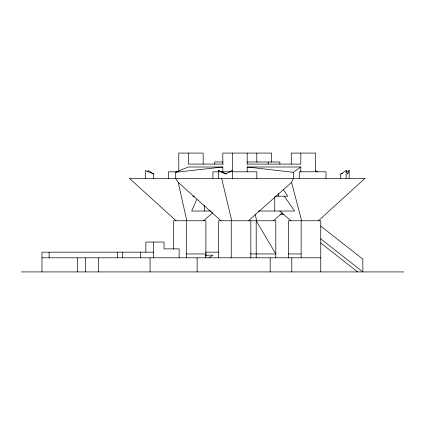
<?xml version="1.0" encoding="UTF-8"?>
<svg xmlns="http://www.w3.org/2000/svg" width="425" height="425" viewBox="0 0 425 425"><rect width="100%" height="100%" fill="white"/><g stroke="black" fill="none" stroke-linecap="round" stroke-linejoin="round"><path stroke-width="0.64" d="M147.788 171.7L148.293 170.521L153.733 174.053L153.733 178.341M346.147 171.785L349.169 170.521L347.661 174.053L346.147 170.521L340.712 174.053L340.712 178.341M248.466 220.766L291.571 182.405L293.319 178.341L293.319 172.295L300.82 167.004L300.82 171.796M196.791 199.49L191.648 211.028L211.331 211.028M205.604 256.222L206.093 255.165M318.373 220.766L365.022 178.341L129.423 178.341L176.067 220.766M273.429 220.766L282.28 212.829M203.522 220.766L212.686 212.723M209.047 257.81L212.983 255.165L205.264 255.165M230.164 171.934L232.342 170.521L225.388 174.053L218.439 170.521L218.439 178.341M340.712 174.053L342.523 173.294M221.011 220.766L178.24 182.405L175.52 178.341L175.52 172.295L188.323 167.004L222.806 167.004L222.806 171.796M175.52 172.295L222.806 167.004M223.199 161.983L214.598 161.983L214.598 164.098M247.021 161.983L279.847 161.983L279.847 164.098M223.199 164.098L188.323 164.098L188.323 153.074M247.021 164.098L300.82 164.098L300.82 153.074M247.191 171.796L247.191 167.004L300.82 167.004M177.719 171.796L168.47 171.796L168.47 178.341M218.87 171.796L212.925 171.796L212.925 178.341M220.171 171.796L230.435 171.796M232.061 171.796L256.827 171.796L256.827 178.341M192.769 196.196L194.613 196.196M275.336 196.196L287.842 196.196L283.427 189.832M258.31 211.028L294.594 211.028L284.309 196.196M280.521 214.333L283.714 214.333M153.637 252.163L41.969 252.163L41.969 271.926M205.509 252.163L218.748 252.163M186.293 253.948L205.907 253.948M250.229 253.948L275.809 253.948L256.201 220.766L256.206 257.81M288.538 253.948L301.144 253.948M41.969 257.81L320.753 257.81M21.25 271.926L403.75 271.926M247.191 167.004L293.319 172.295M315.265 170.781L317.703 171.79M218.439 170.521L226.297 173.798M153.733 174.053L145.27 170.521L145.27 178.341M320.726 226.089L362.838 259.176L362.838 271.926L320.726 238.845M320.71 242.925L357.622 271.926M279.831 211.028L290.918 220.766M291.571 182.405L301.66 220.766M255.212 214.678L256.721 220.766M221.616 178.341L231.758 220.766M178.24 182.405L186.814 220.766M349.169 170.521L349.169 178.341M346.147 170.521L346.147 178.341M325.97 178.341L325.97 171.796L299.253 171.796L299.253 178.341M320.753 271.926L320.753 220.766L288.538 220.766L288.538 257.81M315.658 171.796L315.658 153.074L291.274 153.074L291.274 164.098M301.144 220.766L301.144 257.81M291.81 257.81L291.81 271.926M278.274 193.572L278.274 196.196M275.809 257.81L275.809 220.766L218.631 220.766L218.631 257.81M274.747 196.844L274.747 211.028M271.639 162.153L271.639 153.074L222.806 153.074L222.806 164.098M270.178 257.81L270.178 271.926M268.196 161.983L268.196 164.098M256.796 153.074L256.796 162.153M250.846 220.766L250.846 257.81M247.191 153.074L247.191 164.098M232.347 153.074L232.342 178.341M231.237 220.766L231.237 257.81M205.907 257.81L205.907 220.766L173.687 220.766L173.687 249.209M204.409 205.227L204.409 211.028M203.166 164.098L203.166 153.074L178.782 153.074L178.782 171.148M197.126 257.81L197.126 271.926M186.293 220.766L186.293 257.81M179.122 257.81L179.122 248.88L164.045 248.88L164.045 242.038L145.844 242.038L145.844 252.163M153.637 242.038L153.637 257.81M150.057 257.81L150.057 271.926M140.388 252.163L140.388 257.81M122.326 252.163L122.326 257.81M117.528 252.163L117.528 257.81M98.35 257.81L98.35 271.926M85.425 257.81L85.425 271.926M77.408 257.81L77.408 271.926M49.093 252.163L49.093 257.81"/></g></svg>
